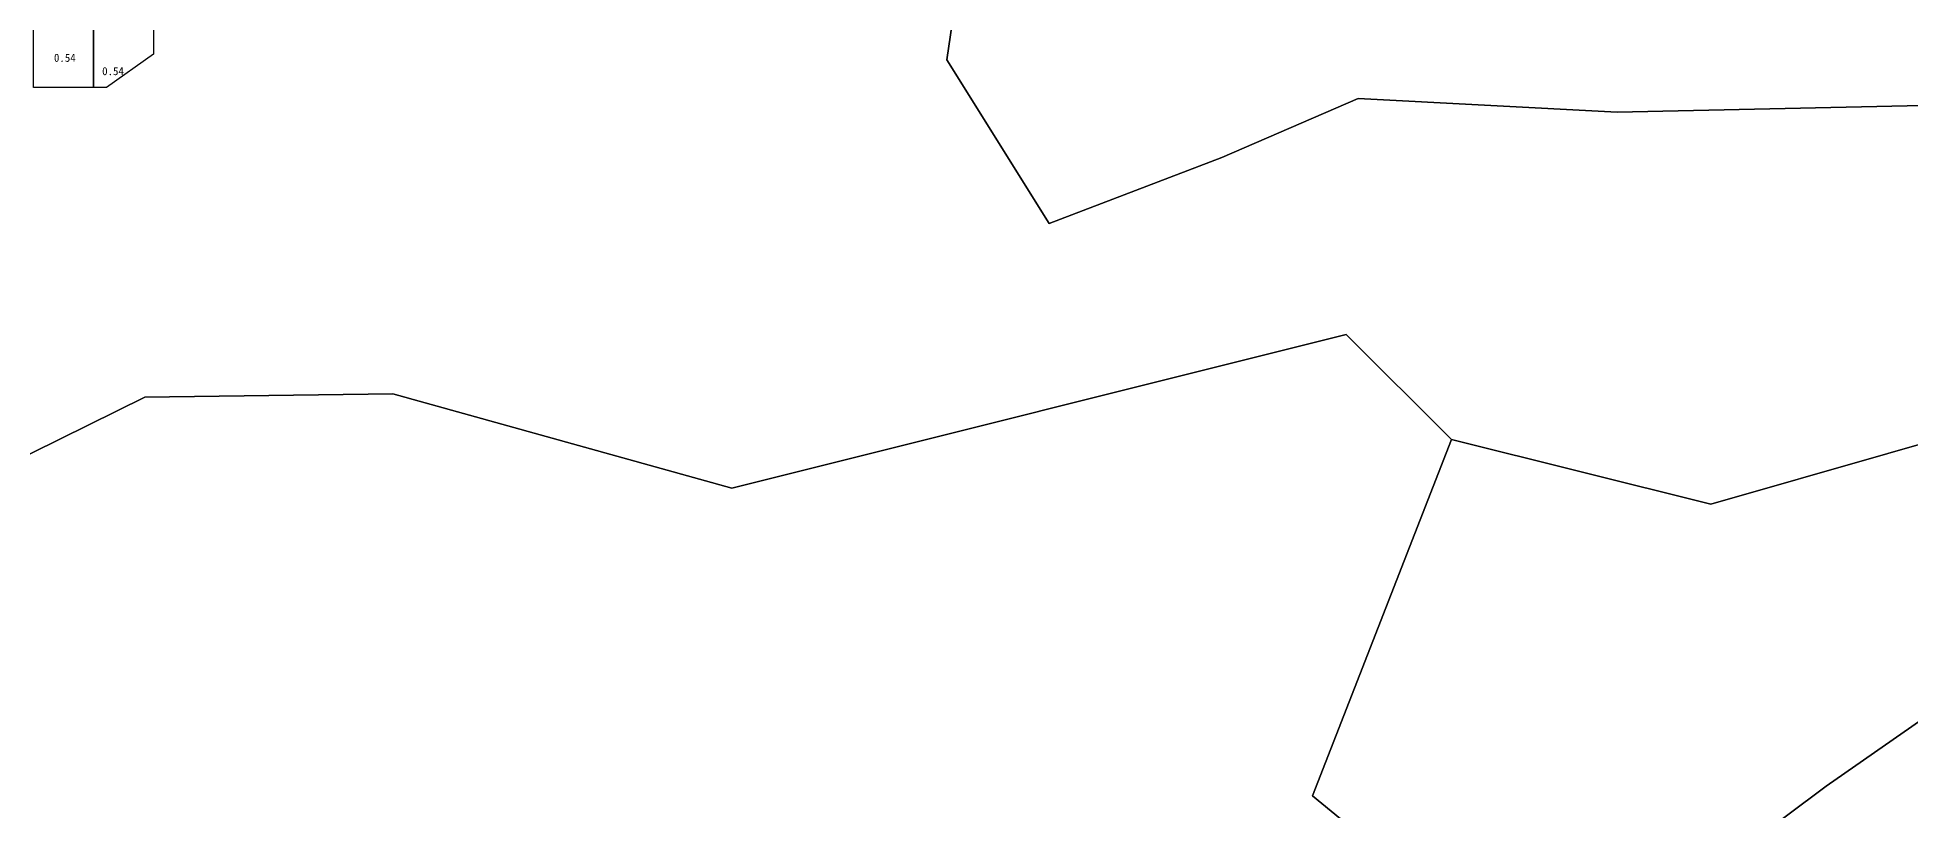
# Model space of a CAD drawing. Header units: metres. Extents: x 469759 to 470079, y 4349683 to 4349873.
# Drawn here: x 469830.44 to 469861.64, y 4349759.47 to 4349772.34 of the extents above; entities that cross this region are included whole.
import ezdxf

# ---------------------------------------------------------------- set-up
doc = ezdxf.new("R2010")
doc.units = ezdxf.units.M
doc.layers.add('爆区方格网', color=7, linetype='Continuous')
doc.layers.add('综合图_历史矿块', color=7, linetype='Continuous')
doc.styles.add('CN_TTF', font='simsunb.ttf')

msp = doc.modelspace()

# ---------------------------------------------------------------- linework, layer by layer
at = {"layer": '爆区方格网', "color": 4}
for points in [[(469830.373, 4349771.509), (469830.373, 4349772.509), (469831.373, 4349772.509), (469831.373, 4349771.509), (469830.373, 4349771.509)], [(469831.373, 4349771.509), (469831.373, 4349772.509), (469832.373, 4349772.509), (469832.373, 4349772.065), (469831.587, 4349771.509), (469831.373, 4349771.509)]]:
    msp.add_lwpolyline(points, close=True, dxfattribs=at)
at = {"layer": '综合图_历史矿块', "color": 9}
for points in [[(469837.3, 4349777.874), (469842.878, 4349781.034), (469847.681, 4349783.943), (469855.547, 4349787.292), (469859.965, 4349786.419), (469865.187, 4349784.317), (469869.485, 4349784.222), (469872.956, 4349784.858), (469874.58, 4349781.706), (469870.408, 4349779.03), (469874.262, 4349774.922), (469876.69, 4349772.16), (469874.272, 4349770.414), (469866.414, 4349769.254), (469861.845, 4349771.213), (469856.754, 4349771.099), (469852.439, 4349771.326), (469850.168, 4349770.343), (469847.292, 4349769.245), (469845.59, 4349771.971), (469846.044, 4349775.075), (469840.744, 4349776.814), (469837.3, 4349777.874)], [(469817.208, 4349769.309), (469828.454, 4349775.127), (469837.3, 4349777.874), (469846.044, 4349775.075), (469845.59, 4349771.971), (469847.292, 4349769.245), (469850.168, 4349770.343), (469852.439, 4349771.326), (469856.754, 4349771.099), (469861.845, 4349771.213), (469866.414, 4349769.254), (469864.214, 4349766.26), (469858.315, 4349764.574), (469853.994, 4349765.649), (469852.242, 4349767.401), (469842.005, 4349764.839), (469836.359, 4349766.411), (469832.229, 4349766.357), (469826.099, 4349763.33), (469820.476, 4349762.487), (469821.961, 4349767.803), (469817.208, 4349769.309)], [(469851.682, 4349759.72), (469853.994, 4349765.649), (469858.315, 4349764.574), (469864.214, 4349766.26), (469866.414, 4349769.254), (469869.209, 4349769.667), (469871.209, 4349769.962), (469871.556, 4349768.128), (469868.362, 4349765.532), (469860.241, 4349759.881), (469855.658, 4349756.452), (469851.682, 4349759.72)]]:
    msp.add_lwpolyline(points, close=True, dxfattribs=at)
for points in [[(469855.658, 4349756.452), (469860.241, 4349759.881), (469868.362, 4349765.532), (469871.556, 4349768.128), (469874.451, 4349766.853), (469875.821, 4349766.011), (469879.061, 4349763.923), (469875.09, 4349761.071), (469872.785, 4349763.564), (469870.761, 4349763.128), (469867.863, 4349760.713), (469870.09, 4349758.577)], [(469826.099, 4349763.33), (469832.229, 4349766.357), (469836.359, 4349766.411), (469842.005, 4349764.839), (469852.242, 4349767.401), (469853.994, 4349765.649), (469851.682, 4349759.72), (469855.658, 4349756.452), (469848.28, 4349752.862), (469842.228, 4349744.294), (469837.582, 4349745.099), (469833.358, 4349750.622), (469831.831, 4349753.068), (469828.701, 4349753.527)]]:
    msp.add_lwpolyline(points, dxfattribs=at)

# ---------------------------------------------------------------- texts
at = {"color": 4, "style": 'CN_TTF'}
for p in [(469830.713, 4349771.939), (469831.516, 4349771.717)]:
    msp.add_text('0.54', height=0.1333, dxfattribs=at).set_placement(p)

doc.saveas('drawing.dxf')
